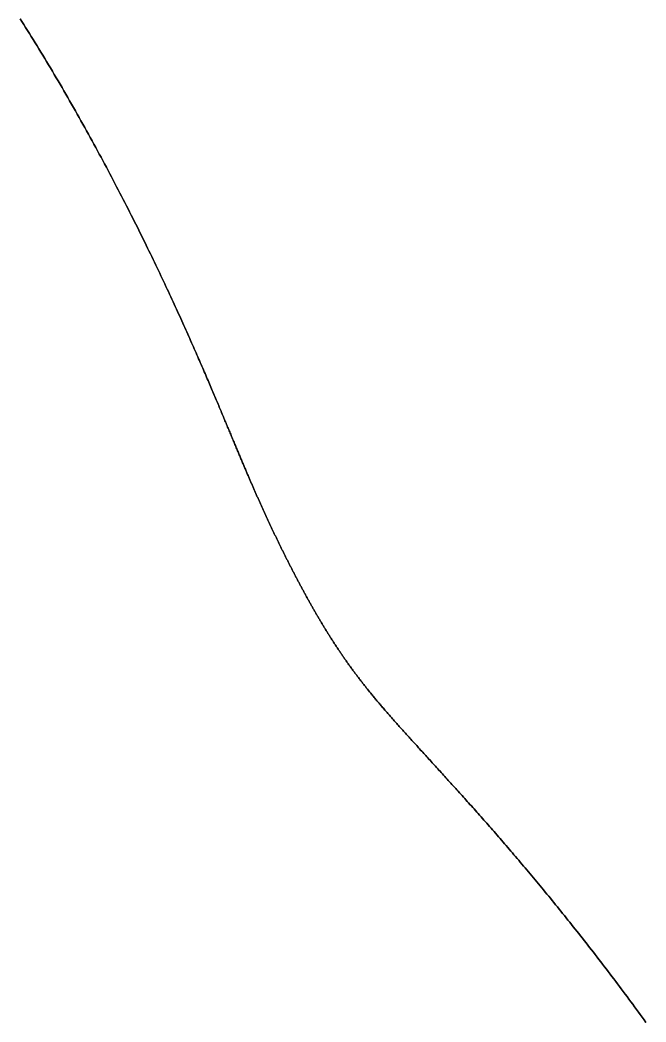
# Model space of a CAD drawing. Header units: inches. Extents: x 130170 to 284068, y 377793 to 804530.
# Drawn here: x 260047.4 to 260080.2, y 742508.7 to 742561.3 of the extents above; entities that cross this region are included whole.
import ezdxf

# ---------------------------------------------------------------- set-up
doc = ezdxf.new("R2010")
doc.units = ezdxf.units.IN
doc.header["$MEASUREMENT"] = 0
doc.layers.add('muni_il', color=7, linetype='Continuous')

msp = doc.modelspace()

# ---------------------------------------------------------------- linework, layer by layer
at = {"layer": 'muni_il'}
for points in [[(260080.222, 742508.714), (260080.122, 742508.851), (260080.022, 742508.988), (260079.923, 742509.125), (260079.823, 742509.261), (260079.724, 742509.397), (260079.624, 742509.533), (260079.525, 742509.668), (260079.425, 742509.802), (260079.326, 742509.936), (260079.227, 742510.07), (260079.127, 742510.204), (260079.028, 742510.336), (260078.929, 742510.469), (260078.83, 742510.601), (260078.732, 742510.732), (260078.633, 742510.863), (260078.534, 742510.994), (260078.436, 742511.124), (260078.338, 742511.253), (260078.24, 742511.383), (260078.142, 742511.511), (260078.044, 742511.639), (260077.946, 742511.767), (260077.849, 742511.894), (260077.751, 742512.02), (260077.654, 742512.146), (260077.557, 742512.272), (260077.46, 742512.397), (260077.364, 742512.521), (260077.267, 742512.645), (260077.171, 742512.769), (260077.075, 742512.891), (260076.979, 742513.013), (260076.884, 742513.135), (260076.788, 742513.256), (260076.693, 742513.377), (260076.598, 742513.497), (260076.504, 742513.616), (260076.409, 742513.735), (260076.315, 742513.853), (260076.221, 742513.971), (260076.128, 742514.088), (260076.034, 742514.205), (260075.941, 742514.321), (260075.848, 742514.436), (260075.755, 742514.551), (260075.663, 742514.665), (260075.571, 742514.779), (260075.48, 742514.891), (260075.388, 742515.004), (260075.297, 742515.116), (260075.206, 742515.227), (260075.116, 742515.337), (260075.025, 742515.447), (260074.936, 742515.556), (260074.846, 742515.665), (260074.757, 742515.773), (260074.668, 742515.881), (260074.579, 742515.988), (260074.491, 742516.094), (260074.403, 742516.199), (260074.316, 742516.304), (260074.228, 742516.409), (260074.142, 742516.512), (260074.055, 742516.616), (260073.969, 742516.718), (260073.883, 742516.82), (260073.798, 742516.921), (260073.713, 742517.022), (260073.628, 742517.122), (260073.544, 742517.221), (260073.46, 742517.32), (260073.376, 742517.418), (260073.293, 742517.515), (260073.21, 742517.612), (260073.128, 742517.708), (260073.046, 742517.804), (260072.964, 742517.899), (260072.883, 742517.993), (260072.802, 742518.087), (260072.722, 742518.18), (260072.642, 742518.273), (260072.562, 742518.364), (260072.483, 742518.456), (260072.404, 742518.546), (260072.326, 742518.636), (260072.248, 742518.726), (260072.17, 742518.815), (260072.093, 742518.903), (260072.016, 742518.99), (260071.94, 742519.077), (260071.864, 742519.164), (260071.788, 742519.249), (260071.713, 742519.335), (260071.639, 742519.419), (260071.565, 742519.503), (260071.491, 742519.586), (260071.417, 742519.669), (260071.344, 742519.751), (260071.272, 742519.833), (260071.2, 742519.914), (260071.128, 742519.994), (260071.057, 742520.074), (260070.986, 742520.153), (260070.916, 742520.232), (260070.846, 742520.31), (260070.776, 742520.388), (260070.707, 742520.465), (260070.639, 742520.541), (260070.571, 742520.617), (260070.503, 742520.692), (260070.435, 742520.767), (260070.368, 742520.841), (260070.302, 742520.915), (260070.236, 742520.988), (260070.17, 742521.06), (260070.105, 742521.132), (260070.04, 742521.204), (260069.976, 742521.275), (260069.912, 742521.345), (260069.849, 742521.415), (260069.786, 742521.485), (260069.723, 742521.554), (260069.661, 742521.622), (260069.599, 742521.69), (260069.538, 742521.757), (260069.477, 742521.824), (260069.416, 742521.891), (260069.356, 742521.956), (260069.296, 742522.022), (260069.237, 742522.087), (260069.178, 742522.151), (260069.12, 742522.215), (260069.062, 742522.279), (260069.004, 742522.342), (260068.947, 742522.405), (260068.89, 742522.467), (260068.834, 742522.529), (260068.778, 742522.59), (260068.722, 742522.651), (260068.667, 742522.711), (260068.612, 742522.771), (260068.558, 742522.831), (260068.504, 742522.89), (260068.45, 742522.949), (260068.397, 742523.007), (260068.344, 742523.065), (260068.292, 742523.122), (260068.24, 742523.18), (260068.188, 742523.236), (260068.137, 742523.293), (260068.086, 742523.349), (260068.035, 742523.404), (260067.985, 742523.46), (260067.935, 742523.514), (260067.886, 742523.569), (260067.837, 742523.623), (260067.788, 742523.677), (260067.74, 742523.73), (260067.691, 742523.783), (260067.644, 742523.836), (260067.597, 742523.889), (260067.55, 742523.941), (260067.503, 742523.993), (260067.457, 742524.044), (260067.411, 742524.095), (260067.365, 742524.146), (260067.32, 742524.197), (260067.275, 742524.247), (260067.23, 742524.297), (260067.186, 742524.347), (260067.142, 742524.396), (260067.098, 742524.445), (260067.055, 742524.494), (260067.012, 742524.543), (260066.969, 742524.591), (260066.927, 742524.639), (260066.885, 742524.687), (260066.843, 742524.734), (260066.801, 742524.782), (260066.76, 742524.829), (260066.719, 742524.876), (260066.678, 742524.922), (260066.638, 742524.969), (260066.598, 742525.015), (260066.558, 742525.061), (260066.519, 742525.106), (260066.48, 742525.152), (260066.441, 742525.197), (260066.402, 742525.242), (260066.363, 742525.287), (260066.325, 742525.332), (260066.287, 742525.376), (260066.25, 742525.421), (260066.212, 742525.465), (260066.175, 742525.509), (260066.138, 742525.553), (260066.101, 742525.596), (260066.065, 742525.64), (260066.029, 742525.683), (260065.993, 742525.726), (260065.957, 742525.769), (260065.922, 742525.812), (260065.886, 742525.855), (260065.851, 742525.898), (260065.817, 742525.94), (260065.782, 742525.982), (260065.747, 742526.024), (260065.713, 742526.067), (260065.679, 742526.108), (260065.645, 742526.15), (260065.612, 742526.192), (260065.579, 742526.234), (260065.545, 742526.275), (260065.512, 742526.316), (260065.48, 742526.358), (260065.447, 742526.399), (260065.415, 742526.44), (260065.382, 742526.481), (260065.35, 742526.522), (260065.319, 742526.562), (260065.287, 742526.603), (260065.255, 742526.644), (260065.224, 742526.684), (260065.193, 742526.725), (260065.162, 742526.765), (260065.131, 742526.806), (260065.1, 742526.846), (260065.07, 742526.886), (260065.04, 742526.926), (260065.009, 742526.966), (260064.979, 742527.006), (260064.949, 742527.046), (260064.92, 742527.086), (260064.89, 742527.126), (260064.861, 742527.166), (260064.831, 742527.205), (260064.802, 742527.245), (260064.773, 742527.285), (260064.744, 742527.325), (260064.715, 742527.364), (260064.687, 742527.404), (260064.658, 742527.443), (260064.63, 742527.483), (260064.601, 742527.522), (260064.573, 742527.562), (260064.545, 742527.601), (260064.518, 742527.64), (260064.49, 742527.68), (260064.462, 742527.719), (260064.435, 742527.758), (260064.407, 742527.797), (260064.38, 742527.837), (260064.353, 742527.876), (260064.325, 742527.915), (260064.299, 742527.954), (260064.272, 742527.993), (260064.245, 742528.033), (260064.218, 742528.072), (260064.192, 742528.111), (260064.165, 742528.15), (260064.139, 742528.189), (260064.112, 742528.228), (260064.086, 742528.267), (260064.06, 742528.306), (260064.034, 742528.345), (260064.008, 742528.385), (260063.982, 742528.424), (260063.957, 742528.463), (260063.931, 742528.502), (260063.906, 742528.541), (260063.88, 742528.58), (260063.855, 742528.619), (260063.829, 742528.658), (260063.804, 742528.697), (260063.779, 742528.736), (260063.754, 742528.775), (260063.729, 742528.814), (260063.704, 742528.853), (260063.679, 742528.892), (260063.655, 742528.931), (260063.63, 742528.97), (260063.605, 742529.009), (260063.581, 742529.048), (260063.556, 742529.088), (260063.532, 742529.127), (260063.508, 742529.166), (260063.483, 742529.205), (260063.459, 742529.244), (260063.435, 742529.283), (260063.411, 742529.322), (260063.387, 742529.361), (260063.363, 742529.4), (260063.339, 742529.439), (260063.316, 742529.478), (260063.292, 742529.517), (260063.268, 742529.556), (260063.245, 742529.595), (260063.221, 742529.634), (260063.198, 742529.674), (260063.174, 742529.713), (260063.151, 742529.752), (260063.128, 742529.791), (260063.105, 742529.83), (260063.082, 742529.869), (260063.058, 742529.908), (260063.035, 742529.947), (260063.013, 742529.986), (260062.99, 742530.025), (260062.967, 742530.064), (260062.944, 742530.103), (260062.921, 742530.143), (260062.899, 742530.182), (260062.876, 742530.221), (260062.854, 742530.26), (260062.831, 742530.299), (260062.809, 742530.338), (260062.786, 742530.377), (260062.764, 742530.416), (260062.742, 742530.455), (260062.719, 742530.494), (260062.697, 742530.533), (260062.675, 742530.572), (260062.653, 742530.611), (260062.631, 742530.65), (260062.609, 742530.689), (260062.587, 742530.728), (260062.565, 742530.767), (260062.544, 742530.806), (260062.522, 742530.845), (260062.5, 742530.884), (260062.479, 742530.923), (260062.457, 742530.962), (260062.435, 742531), (260062.414, 742531.039), (260062.393, 742531.078), (260062.371, 742531.117), (260062.35, 742531.156), (260062.329, 742531.195), (260062.307, 742531.234), (260062.286, 742531.273), (260062.265, 742531.311), (260062.244, 742531.35), (260062.223, 742531.389), (260062.202, 742531.428), (260062.181, 742531.466), (260062.16, 742531.505), (260062.139, 742531.544), (260062.119, 742531.583), (260062.098, 742531.621), (260062.077, 742531.66), (260062.057, 742531.698), (260062.036, 742531.737), (260062.016, 742531.776), (260061.995, 742531.814), (260061.975, 742531.853), (260061.954, 742531.891), (260061.934, 742531.93), (260061.913, 742531.968), (260061.893, 742532.007), (260061.873, 742532.045), (260061.853, 742532.084), (260061.833, 742532.122), (260061.813, 742532.16), (260061.793, 742532.199), (260061.773, 742532.237), (260061.753, 742532.275), (260061.733, 742532.314), (260061.713, 742532.352), (260061.693, 742532.39), (260061.673, 742532.429), (260061.654, 742532.467), (260061.634, 742532.505), (260061.614, 742532.543), (260061.595, 742532.581), (260061.575, 742532.619), (260061.556, 742532.657), (260061.536, 742532.696), (260061.517, 742532.734), (260061.498, 742532.772), (260061.478, 742532.81), (260061.459, 742532.848), (260061.44, 742532.886), (260061.421, 742532.924), (260061.401, 742532.962), (260061.382, 742532.999), (260061.363, 742533.037), (260061.344, 742533.075), (260061.325, 742533.113), (260061.306, 742533.151), (260061.287, 742533.189), (260061.268, 742533.227), (260061.249, 742533.264), (260061.23, 742533.302), (260061.212, 742533.34), (260061.193, 742533.378), (260061.174, 742533.415), (260061.155, 742533.453), (260061.137, 742533.491), (260061.118, 742533.529), (260061.1, 742533.566), (260061.081, 742533.604), (260061.063, 742533.642), (260061.044, 742533.679), (260061.026, 742533.717), (260061.007, 742533.755), (260060.989, 742533.792), (260060.971, 742533.83), (260060.952, 742533.867), (260060.934, 742533.905), (260060.916, 742533.943), (260060.897, 742533.98), (260060.879, 742534.018), (260060.861, 742534.055), (260060.843, 742534.093), (260060.825, 742534.131), (260060.806, 742534.168), (260060.788, 742534.206), (260060.77, 742534.243), (260060.752, 742534.281), (260060.734, 742534.319), (260060.716, 742534.356), (260060.698, 742534.394), (260060.68, 742534.432), (260060.662, 742534.469), (260060.644, 742534.507), (260060.627, 742534.545), (260060.609, 742534.582), (260060.591, 742534.62), (260060.573, 742534.658), (260060.555, 742534.696), (260060.537, 742534.734), (260060.519, 742534.771), (260060.502, 742534.809), (260060.484, 742534.847), (260060.466, 742534.885), (260060.448, 742534.923), (260060.431, 742534.961), (260060.413, 742534.999), (260060.395, 742535.037), (260060.377, 742535.075), (260060.36, 742535.114), (260060.342, 742535.152), (260060.324, 742535.19), (260060.306, 742535.228), (260060.289, 742535.267), (260060.271, 742535.305), (260060.253, 742535.344), (260060.235, 742535.382), (260060.218, 742535.421), (260060.2, 742535.46), (260060.182, 742535.498), (260060.164, 742535.537), (260060.147, 742535.576), (260060.129, 742535.615), (260060.111, 742535.654), (260060.093, 742535.693), (260060.076, 742535.732), (260060.058, 742535.772), (260060.04, 742535.811), (260060.022, 742535.851), (260060.004, 742535.89), (260059.986, 742535.93), (260059.969, 742535.97), (260059.951, 742536.01), (260059.933, 742536.05), (260059.915, 742536.09), (260059.897, 742536.13), (260059.879, 742536.17), (260059.861, 742536.211), (260059.843, 742536.251), (260059.824, 742536.292), (260059.806, 742536.333), (260059.788, 742536.374), (260059.77, 742536.415), (260059.752, 742536.457), (260059.733, 742536.498), (260059.715, 742536.54), (260059.696, 742536.581), (260059.678, 742536.623), (260059.66, 742536.666), (260059.641, 742536.708), (260059.622, 742536.75), (260059.604, 742536.793), (260059.585, 742536.836), (260059.566, 742536.879), (260059.548, 742536.922), (260059.529, 742536.965), (260059.51, 742537.009), (260059.491, 742537.053), (260059.472, 742537.097), (260059.453, 742537.141), (260059.433, 742537.185), (260059.414, 742537.23), (260059.395, 742537.275), (260059.375, 742537.32), (260059.356, 742537.365), (260059.336, 742537.411), (260059.317, 742537.457), (260059.297, 742537.503), (260059.277, 742537.55), (260059.257, 742537.596), (260059.237, 742537.643), (260059.217, 742537.69), (260059.197, 742537.738), (260059.176, 742537.786), (260059.156, 742537.834), (260059.135, 742537.882), (260059.115, 742537.931), (260059.094, 742537.98), (260059.073, 742538.03), (260059.052, 742538.079), (260059.031, 742538.129), (260059.009, 742538.18), (260058.988, 742538.23), (260058.966, 742538.282), (260058.945, 742538.333), (260058.923, 742538.385), (260058.901, 742538.437), (260058.879, 742538.49), (260058.857, 742538.543), (260058.834, 742538.596), (260058.811, 742538.65), (260058.789, 742538.704), (260058.766, 742538.759), (260058.743, 742538.814), (260058.72, 742538.869), (260058.696, 742538.925), (260058.673, 742538.982), (260058.649, 742539.039), (260058.625, 742539.096), (260058.601, 742539.154), (260058.576, 742539.212), (260058.552, 742539.271), (260058.527, 742539.33), (260058.502, 742539.39), (260058.477, 742539.451), (260058.452, 742539.511), (260058.426, 742539.573), (260058.4, 742539.635), (260058.374, 742539.697), (260058.348, 742539.76), (260058.321, 742539.824), (260058.294, 742539.888), (260058.267, 742539.953), (260058.24, 742540.019), (260058.212, 742540.084), (260058.185, 742540.151), (260058.156, 742540.218), (260058.128, 742540.286), (260058.099, 742540.355), (260058.071, 742540.424), (260058.041, 742540.494), (260058.012, 742540.565), (260057.982, 742540.636), (260057.952, 742540.708), (260057.921, 742540.78), (260057.89, 742540.854), (260057.859, 742540.928), (260057.828, 742541.003), (260057.796, 742541.078), (260057.764, 742541.155), (260057.732, 742541.232), (260057.699, 742541.31), (260057.666, 742541.388), (260057.632, 742541.468), (260057.598, 742541.548), (260057.564, 742541.629), (260057.529, 742541.711), (260057.494, 742541.794), (260057.459, 742541.877), (260057.423, 742541.962), (260057.386, 742542.047), (260057.35, 742542.133), (260057.313, 742542.22), (260057.275, 742542.308), (260057.237, 742542.397), (260057.199, 742542.487), (260057.16, 742542.577), (260057.12, 742542.669), (260057.081, 742542.762), (260057.04, 742542.855), (260056.999, 742542.95), (260056.958, 742543.045), (260056.916, 742543.141), (260056.874, 742543.239), (260056.831, 742543.337), (260056.788, 742543.437), (260056.744, 742543.537), (260056.7, 742543.639), (260056.655, 742543.741), (260056.61, 742543.845), (260056.564, 742543.949), (260056.517, 742544.055), (260056.47, 742544.162), (260056.423, 742544.269), (260056.374, 742544.378), (260056.326, 742544.488), (260056.276, 742544.599), (260056.226, 742544.711), (260056.176, 742544.824), (260056.125, 742544.939), (260056.073, 742545.054), (260056.02, 742545.171), (260055.967, 742545.288), (260055.914, 742545.407), (260055.86, 742545.527), (260055.805, 742545.648), (260055.749, 742545.77), (260055.693, 742545.894), (260055.636, 742546.018), (260055.578, 742546.144), (260055.52, 742546.271), (260055.461, 742546.398), (260055.402, 742546.527), (260055.342, 742546.658), (260055.281, 742546.789), (260055.219, 742546.921), (260055.157, 742547.055), (260055.094, 742547.19), (260055.03, 742547.326), (260054.966, 742547.463), (260054.901, 742547.601), (260054.835, 742547.74), (260054.768, 742547.88), (260054.701, 742548.022), (260054.633, 742548.165), (260054.564, 742548.308), (260054.495, 742548.453), (260054.425, 742548.599), (260054.354, 742548.746), (260054.282, 742548.894), (260054.21, 742549.043), (260054.137, 742549.193), (260054.063, 742549.344), (260053.989, 742549.497), (260053.914, 742549.65), (260053.838, 742549.804), (260053.761, 742549.959), (260053.684, 742550.116), (260053.606, 742550.273), (260053.527, 742550.431), (260053.447, 742550.59), (260053.367, 742550.75), (260053.286, 742550.91), (260053.205, 742551.072), (260053.122, 742551.235), (260053.039, 742551.398), (260052.956, 742551.562), (260052.871, 742551.727), (260052.786, 742551.893), (260052.701, 742552.059), (260052.614, 742552.226), (260052.527, 742552.394), (260052.44, 742552.562), (260052.352, 742552.731), (260052.263, 742552.901), (260052.173, 742553.071), (260052.083, 742553.242), (260051.992, 742553.413), (260051.901, 742553.585), (260051.809, 742553.757), (260051.717, 742553.93), (260051.624, 742554.103), (260051.53, 742554.277), (260051.436, 742554.45), (260051.342, 742554.625), (260051.247, 742554.799), (260051.151, 742554.973), (260051.055, 742555.148), (260050.959, 742555.323), (260050.862, 742555.498), (260050.765, 742555.673), (260050.668, 742555.848), (260050.57, 742556.023), (260050.471, 742556.198), (260050.373, 742556.373), (260050.274, 742556.548), (260050.174, 742556.723), (260050.075, 742556.897), (260049.975, 742557.072), (260049.875, 742557.245), (260049.775, 742557.419), (260049.674, 742557.592), (260049.574, 742557.765), (260049.473, 742557.938), (260049.372, 742558.109), (260049.271, 742558.281), (260049.17, 742558.452), (260049.069, 742558.622), (260048.968, 742558.791), (260048.867, 742558.96), (260048.766, 742559.128), (260048.665, 742559.295), (260048.564, 742559.461), (260048.463, 742559.627), (260048.362, 742559.791), (260048.262, 742559.955), (260048.162, 742560.117), (260048.062, 742560.279), (260047.962, 742560.439), (260047.863, 742560.598), (260047.763, 742560.756), (260047.665, 742560.913), (260047.566, 742561.069), (260047.468, 742561.223), (260047.371, 742561.376)], [(260047.371, 742561.376), (260047.468, 742561.223), (260047.566, 742561.069), (260047.665, 742560.913), (260047.763, 742560.756), (260047.863, 742560.598), (260047.962, 742560.439), (260048.062, 742560.279), (260048.162, 742560.117), (260048.262, 742559.955), (260048.362, 742559.791), (260048.463, 742559.627), (260048.564, 742559.461), (260048.665, 742559.295), (260048.766, 742559.128), (260048.867, 742558.96), (260048.968, 742558.791), (260049.069, 742558.622), (260049.17, 742558.452), (260049.271, 742558.281), (260049.372, 742558.109), (260049.473, 742557.938), (260049.574, 742557.765), (260049.674, 742557.592), (260049.775, 742557.419), (260049.875, 742557.245), (260049.975, 742557.072), (260050.075, 742556.897), (260050.174, 742556.723), (260050.274, 742556.548), (260050.373, 742556.373), (260050.471, 742556.198), (260050.57, 742556.023), (260050.668, 742555.848), (260050.765, 742555.673), (260050.862, 742555.498), (260050.959, 742555.323), (260051.055, 742555.148), (260051.151, 742554.973), (260051.247, 742554.799), (260051.342, 742554.625), (260051.436, 742554.45), (260051.53, 742554.277), (260051.624, 742554.103), (260051.717, 742553.93), (260051.809, 742553.757), (260051.901, 742553.585), (260051.992, 742553.413), (260052.083, 742553.242), (260052.173, 742553.071), (260052.263, 742552.901), (260052.352, 742552.731), (260052.44, 742552.562), (260052.527, 742552.394), (260052.614, 742552.226), (260052.701, 742552.059), (260052.786, 742551.893), (260052.871, 742551.727), (260052.956, 742551.562), (260053.039, 742551.398), (260053.122, 742551.235), (260053.205, 742551.072), (260053.286, 742550.91), (260053.367, 742550.75), (260053.447, 742550.59), (260053.527, 742550.431), (260053.606, 742550.273), (260053.684, 742550.116), (260053.761, 742549.959), (260053.838, 742549.804), (260053.914, 742549.65), (260053.989, 742549.497), (260054.063, 742549.344), (260054.137, 742549.193), (260054.21, 742549.043), (260054.282, 742548.894), (260054.354, 742548.746), (260054.425, 742548.599), (260054.495, 742548.453), (260054.564, 742548.308), (260054.633, 742548.165), (260054.701, 742548.022), (260054.768, 742547.88), (260054.835, 742547.74), (260054.901, 742547.601), (260054.966, 742547.463), (260055.03, 742547.326), (260055.094, 742547.19), (260055.157, 742547.055), (260055.219, 742546.921), (260055.281, 742546.789), (260055.342, 742546.658), (260055.402, 742546.527), (260055.461, 742546.398), (260055.52, 742546.271), (260055.578, 742546.144), (260055.636, 742546.018), (260055.693, 742545.894), (260055.749, 742545.77), (260055.805, 742545.648), (260055.86, 742545.527), (260055.914, 742545.407), (260055.967, 742545.288), (260056.02, 742545.171), (260056.073, 742545.054), (260056.125, 742544.939), (260056.176, 742544.824), (260056.226, 742544.711), (260056.276, 742544.599), (260056.326, 742544.488), (260056.374, 742544.378), (260056.423, 742544.269), (260056.47, 742544.162), (260056.517, 742544.055), (260056.564, 742543.949), (260056.61, 742543.845), (260056.655, 742543.741), (260056.7, 742543.639), (260056.744, 742543.537), (260056.788, 742543.437), (260056.831, 742543.337), (260056.874, 742543.239), (260056.916, 742543.141), (260056.958, 742543.045), (260056.999, 742542.95), (260057.04, 742542.855), (260057.081, 742542.762), (260057.12, 742542.669), (260057.16, 742542.577), (260057.199, 742542.487), (260057.237, 742542.397), (260057.275, 742542.308), (260057.313, 742542.22), (260057.35, 742542.133), (260057.386, 742542.047), (260057.423, 742541.962), (260057.459, 742541.877), (260057.494, 742541.794), (260057.529, 742541.711), (260057.564, 742541.629), (260057.598, 742541.548), (260057.632, 742541.468), (260057.666, 742541.388), (260057.699, 742541.31), (260057.732, 742541.232), (260057.764, 742541.155), (260057.796, 742541.078), (260057.828, 742541.003), (260057.859, 742540.928), (260057.89, 742540.854), (260057.921, 742540.78), (260057.952, 742540.708), (260057.982, 742540.636), (260058.012, 742540.565), (260058.041, 742540.494), (260058.071, 742540.424), (260058.099, 742540.355), (260058.128, 742540.286), (260058.156, 742540.218), (260058.185, 742540.151), (260058.212, 742540.084), (260058.24, 742540.019), (260058.267, 742539.953), (260058.294, 742539.888), (260058.321, 742539.824), (260058.348, 742539.76), (260058.374, 742539.697), (260058.4, 742539.635), (260058.426, 742539.573), (260058.452, 742539.511), (260058.477, 742539.451), (260058.502, 742539.39), (260058.527, 742539.33), (260058.552, 742539.271), (260058.576, 742539.212), (260058.601, 742539.154), (260058.625, 742539.096), (260058.649, 742539.039), (260058.673, 742538.982), (260058.696, 742538.925), (260058.72, 742538.869), (260058.743, 742538.814), (260058.766, 742538.759), (260058.789, 742538.704), (260058.811, 742538.65), (260058.834, 742538.596), (260058.857, 742538.543), (260058.879, 742538.49), (260058.901, 742538.437), (260058.923, 742538.385), (260058.945, 742538.333), (260058.966, 742538.282), (260058.988, 742538.23), (260059.009, 742538.18), (260059.031, 742538.129), (260059.052, 742538.079), (260059.073, 742538.03), (260059.094, 742537.98), (260059.115, 742537.931), (260059.135, 742537.882), (260059.156, 742537.834), (260059.176, 742537.786), (260059.197, 742537.738), (260059.217, 742537.69), (260059.237, 742537.643), (260059.257, 742537.596), (260059.277, 742537.55), (260059.297, 742537.503), (260059.317, 742537.457), (260059.336, 742537.411), (260059.356, 742537.365), (260059.375, 742537.32), (260059.395, 742537.275), (260059.414, 742537.23), (260059.433, 742537.185), (260059.453, 742537.141), (260059.472, 742537.097), (260059.491, 742537.053), (260059.51, 742537.009), (260059.529, 742536.965), (260059.548, 742536.922), (260059.566, 742536.879), (260059.585, 742536.836), (260059.604, 742536.793), (260059.622, 742536.75), (260059.641, 742536.708), (260059.66, 742536.666), (260059.678, 742536.623), (260059.696, 742536.581), (260059.715, 742536.54), (260059.733, 742536.498), (260059.752, 742536.457), (260059.77, 742536.415), (260059.788, 742536.374), (260059.806, 742536.333), (260059.824, 742536.292), (260059.843, 742536.251), (260059.861, 742536.211), (260059.879, 742536.17), (260059.897, 742536.13), (260059.915, 742536.09), (260059.933, 742536.05), (260059.951, 742536.01), (260059.969, 742535.97), (260059.986, 742535.93), (260060.004, 742535.89), (260060.022, 742535.851), (260060.04, 742535.811), (260060.058, 742535.772), (260060.076, 742535.732), (260060.093, 742535.693), (260060.111, 742535.654), (260060.129, 742535.615), (260060.147, 742535.576), (260060.164, 742535.537), (260060.182, 742535.498), (260060.2, 742535.46), (260060.218, 742535.421), (260060.235, 742535.382), (260060.253, 742535.344), (260060.271, 742535.305), (260060.289, 742535.267), (260060.306, 742535.228), (260060.324, 742535.19), (260060.342, 742535.152), (260060.36, 742535.114), (260060.377, 742535.075), (260060.395, 742535.037), (260060.413, 742534.999), (260060.431, 742534.961), (260060.448, 742534.923), (260060.466, 742534.885), (260060.484, 742534.847), (260060.502, 742534.809), (260060.519, 742534.771), (260060.537, 742534.734), (260060.555, 742534.696), (260060.573, 742534.658), (260060.591, 742534.62), (260060.609, 742534.582), (260060.627, 742534.545), (260060.644, 742534.507), (260060.662, 742534.469), (260060.68, 742534.432), (260060.698, 742534.394), (260060.716, 742534.356), (260060.734, 742534.319), (260060.752, 742534.281), (260060.77, 742534.243), (260060.788, 742534.206), (260060.806, 742534.168), (260060.825, 742534.131), (260060.843, 742534.093), (260060.861, 742534.055), (260060.879, 742534.018), (260060.897, 742533.98), (260060.916, 742533.943), (260060.934, 742533.905), (260060.952, 742533.867), (260060.971, 742533.83), (260060.989, 742533.792), (260061.007, 742533.755), (260061.026, 742533.717), (260061.044, 742533.679), (260061.063, 742533.642), (260061.081, 742533.604), (260061.1, 742533.566), (260061.118, 742533.529), (260061.137, 742533.491), (260061.155, 742533.453), (260061.174, 742533.415), (260061.193, 742533.378), (260061.212, 742533.34), (260061.23, 742533.302), (260061.249, 742533.264), (260061.268, 742533.227), (260061.287, 742533.189), (260061.306, 742533.151), (260061.325, 742533.113), (260061.344, 742533.075), (260061.363, 742533.037), (260061.382, 742532.999), (260061.401, 742532.962), (260061.421, 742532.924), (260061.44, 742532.886), (260061.459, 742532.848), (260061.478, 742532.81), (260061.498, 742532.772), (260061.517, 742532.734), (260061.536, 742532.696), (260061.556, 742532.657), (260061.575, 742532.619), (260061.595, 742532.581), (260061.614, 742532.543), (260061.634, 742532.505), (260061.654, 742532.467), (260061.673, 742532.429), (260061.693, 742532.39), (260061.713, 742532.352), (260061.733, 742532.314), (260061.753, 742532.275), (260061.773, 742532.237), (260061.793, 742532.199), (260061.813, 742532.16), (260061.833, 742532.122), (260061.853, 742532.084), (260061.873, 742532.045), (260061.893, 742532.007), (260061.913, 742531.968), (260061.934, 742531.93), (260061.954, 742531.891), (260061.975, 742531.853), (260061.995, 742531.814), (260062.016, 742531.776), (260062.036, 742531.737), (260062.057, 742531.698), (260062.077, 742531.66), (260062.098, 742531.621), (260062.119, 742531.583), (260062.139, 742531.544), (260062.16, 742531.505), (260062.181, 742531.466), (260062.202, 742531.428), (260062.223, 742531.389), (260062.244, 742531.35), (260062.265, 742531.311), (260062.286, 742531.273), (260062.307, 742531.234), (260062.329, 742531.195), (260062.35, 742531.156), (260062.371, 742531.117), (260062.393, 742531.078), (260062.414, 742531.039), (260062.435, 742531), (260062.457, 742530.962), (260062.479, 742530.923), (260062.5, 742530.884), (260062.522, 742530.845), (260062.544, 742530.806), (260062.565, 742530.767), (260062.587, 742530.728), (260062.609, 742530.689), (260062.631, 742530.65), (260062.653, 742530.611), (260062.675, 742530.572), (260062.697, 742530.533), (260062.719, 742530.494), (260062.742, 742530.455), (260062.764, 742530.416), (260062.786, 742530.377), (260062.809, 742530.338), (260062.831, 742530.299), (260062.854, 742530.26), (260062.876, 742530.221), (260062.899, 742530.182), (260062.921, 742530.143), (260062.944, 742530.103), (260062.967, 742530.064), (260062.99, 742530.025), (260063.013, 742529.986), (260063.035, 742529.947), (260063.058, 742529.908), (260063.082, 742529.869), (260063.105, 742529.83), (260063.128, 742529.791), (260063.151, 742529.752), (260063.174, 742529.713), (260063.198, 742529.674), (260063.221, 742529.634), (260063.245, 742529.595), (260063.268, 742529.556), (260063.292, 742529.517), (260063.316, 742529.478), (260063.339, 742529.439), (260063.363, 742529.4), (260063.387, 742529.361), (260063.411, 742529.322), (260063.435, 742529.283), (260063.459, 742529.244), (260063.483, 742529.205), (260063.508, 742529.166), (260063.532, 742529.127), (260063.556, 742529.088), (260063.581, 742529.048), (260063.605, 742529.009), (260063.63, 742528.97), (260063.655, 742528.931), (260063.679, 742528.892), (260063.704, 742528.853), (260063.729, 742528.814), (260063.754, 742528.775), (260063.779, 742528.736), (260063.804, 742528.697), (260063.829, 742528.658), (260063.855, 742528.619), (260063.88, 742528.58), (260063.906, 742528.541), (260063.931, 742528.502), (260063.957, 742528.463), (260063.982, 742528.424), (260064.008, 742528.385), (260064.034, 742528.345), (260064.06, 742528.306), (260064.086, 742528.267), (260064.112, 742528.228), (260064.139, 742528.189), (260064.165, 742528.15), (260064.192, 742528.111), (260064.218, 742528.072), (260064.245, 742528.033), (260064.272, 742527.993), (260064.299, 742527.954), (260064.325, 742527.915), (260064.353, 742527.876), (260064.38, 742527.837), (260064.407, 742527.797), (260064.435, 742527.758), (260064.462, 742527.719), (260064.49, 742527.68), (260064.518, 742527.64), (260064.545, 742527.601), (260064.573, 742527.562), (260064.601, 742527.522), (260064.63, 742527.483), (260064.658, 742527.443), (260064.687, 742527.404), (260064.715, 742527.364), (260064.744, 742527.325), (260064.773, 742527.285), (260064.802, 742527.245), (260064.831, 742527.205), (260064.861, 742527.166), (260064.89, 742527.126), (260064.92, 742527.086), (260064.949, 742527.046), (260064.979, 742527.006), (260065.009, 742526.966), (260065.04, 742526.926), (260065.07, 742526.886), (260065.1, 742526.846), (260065.131, 742526.806), (260065.162, 742526.765), (260065.193, 742526.725), (260065.224, 742526.684), (260065.255, 742526.644), (260065.287, 742526.603), (260065.319, 742526.562), (260065.35, 742526.522), (260065.382, 742526.481), (260065.415, 742526.44), (260065.447, 742526.399), (260065.48, 742526.358), (260065.512, 742526.316), (260065.545, 742526.275), (260065.579, 742526.234), (260065.612, 742526.192), (260065.645, 742526.15), (260065.679, 742526.108), (260065.713, 742526.067), (260065.747, 742526.024), (260065.782, 742525.982), (260065.817, 742525.94), (260065.851, 742525.898), (260065.886, 742525.855), (260065.922, 742525.812), (260065.957, 742525.769), (260065.993, 742525.726), (260066.029, 742525.683), (260066.065, 742525.64), (260066.101, 742525.596), (260066.138, 742525.553), (260066.175, 742525.509), (260066.212, 742525.465), (260066.25, 742525.421), (260066.287, 742525.376), (260066.325, 742525.332), (260066.363, 742525.287), (260066.402, 742525.242), (260066.441, 742525.197), (260066.48, 742525.152), (260066.519, 742525.106), (260066.558, 742525.061), (260066.598, 742525.015), (260066.638, 742524.969), (260066.678, 742524.922), (260066.719, 742524.876), (260066.76, 742524.829), (260066.801, 742524.782), (260066.843, 742524.734), (260066.885, 742524.687), (260066.927, 742524.639), (260066.969, 742524.591), (260067.012, 742524.543), (260067.055, 742524.494), (260067.098, 742524.445), (260067.142, 742524.396), (260067.186, 742524.347), (260067.23, 742524.297), (260067.275, 742524.247), (260067.32, 742524.197), (260067.365, 742524.146), (260067.411, 742524.095), (260067.457, 742524.044), (260067.503, 742523.993), (260067.55, 742523.941), (260067.597, 742523.889), (260067.644, 742523.836), (260067.691, 742523.783), (260067.74, 742523.73), (260067.788, 742523.677), (260067.837, 742523.623), (260067.886, 742523.569), (260067.935, 742523.514), (260067.985, 742523.46), (260068.035, 742523.404), (260068.086, 742523.349), (260068.137, 742523.293), (260068.188, 742523.236), (260068.24, 742523.18), (260068.292, 742523.122), (260068.344, 742523.065), (260068.397, 742523.007), (260068.45, 742522.949), (260068.504, 742522.89), (260068.558, 742522.831), (260068.612, 742522.771), (260068.667, 742522.711), (260068.722, 742522.651), (260068.778, 742522.59), (260068.834, 742522.529), (260068.89, 742522.467), (260068.947, 742522.405), (260069.004, 742522.342), (260069.062, 742522.279), (260069.12, 742522.215), (260069.178, 742522.151), (260069.237, 742522.087), (260069.296, 742522.022), (260069.356, 742521.956), (260069.416, 742521.891), (260069.477, 742521.824), (260069.538, 742521.757), (260069.599, 742521.69), (260069.661, 742521.622), (260069.723, 742521.554), (260069.786, 742521.485), (260069.849, 742521.415), (260069.912, 742521.345), (260069.976, 742521.275), (260070.04, 742521.204), (260070.105, 742521.132), (260070.17, 742521.06), (260070.236, 742520.988), (260070.302, 742520.915), (260070.368, 742520.841), (260070.435, 742520.767), (260070.503, 742520.692), (260070.571, 742520.617), (260070.639, 742520.541), (260070.707, 742520.465), (260070.776, 742520.388), (260070.846, 742520.31), (260070.916, 742520.232), (260070.986, 742520.153), (260071.057, 742520.074), (260071.128, 742519.994), (260071.2, 742519.914), (260071.272, 742519.833), (260071.344, 742519.751), (260071.417, 742519.669), (260071.491, 742519.586), (260071.565, 742519.503), (260071.639, 742519.419), (260071.713, 742519.335), (260071.788, 742519.249), (260071.864, 742519.164), (260071.94, 742519.077), (260072.016, 742518.99), (260072.093, 742518.903), (260072.17, 742518.815), (260072.248, 742518.726), (260072.326, 742518.636), (260072.404, 742518.546), (260072.483, 742518.456), (260072.562, 742518.364), (260072.642, 742518.273), (260072.722, 742518.18), (260072.802, 742518.087), (260072.883, 742517.993), (260072.964, 742517.899), (260073.046, 742517.804), (260073.128, 742517.708), (260073.21, 742517.612), (260073.293, 742517.515), (260073.376, 742517.418), (260073.46, 742517.32), (260073.544, 742517.221), (260073.628, 742517.122), (260073.713, 742517.022), (260073.798, 742516.921), (260073.883, 742516.82), (260073.969, 742516.718), (260074.055, 742516.616), (260074.142, 742516.512), (260074.228, 742516.409), (260074.316, 742516.304), (260074.403, 742516.199), (260074.491, 742516.094), (260074.579, 742515.988), (260074.668, 742515.881), (260074.757, 742515.773), (260074.846, 742515.665), (260074.936, 742515.556), (260075.025, 742515.447), (260075.116, 742515.337), (260075.206, 742515.227), (260075.297, 742515.116), (260075.388, 742515.004), (260075.48, 742514.891), (260075.571, 742514.779), (260075.663, 742514.665), (260075.755, 742514.551), (260075.848, 742514.436), (260075.941, 742514.321), (260076.034, 742514.205), (260076.128, 742514.088), (260076.221, 742513.971), (260076.315, 742513.853), (260076.409, 742513.735), (260076.504, 742513.616), (260076.598, 742513.497), (260076.693, 742513.377), (260076.788, 742513.256), (260076.884, 742513.135), (260076.979, 742513.013), (260077.075, 742512.891), (260077.171, 742512.769), (260077.267, 742512.645), (260077.364, 742512.521), (260077.46, 742512.397), (260077.557, 742512.272), (260077.654, 742512.146), (260077.751, 742512.02), (260077.849, 742511.894), (260077.946, 742511.767), (260078.044, 742511.639), (260078.142, 742511.511), (260078.24, 742511.383), (260078.338, 742511.253), (260078.436, 742511.124), (260078.534, 742510.994), (260078.633, 742510.863), (260078.732, 742510.732), (260078.83, 742510.601), (260078.929, 742510.469), (260079.028, 742510.336), (260079.127, 742510.204), (260079.227, 742510.07), (260079.326, 742509.936), (260079.425, 742509.802), (260079.525, 742509.668), (260079.624, 742509.533), (260079.724, 742509.397), (260079.823, 742509.261), (260079.923, 742509.125), (260080.022, 742508.988), (260080.122, 742508.851), (260080.222, 742508.714)]]:
    msp.add_lwpolyline(points, dxfattribs=at)

doc.saveas('drawing.dxf')
